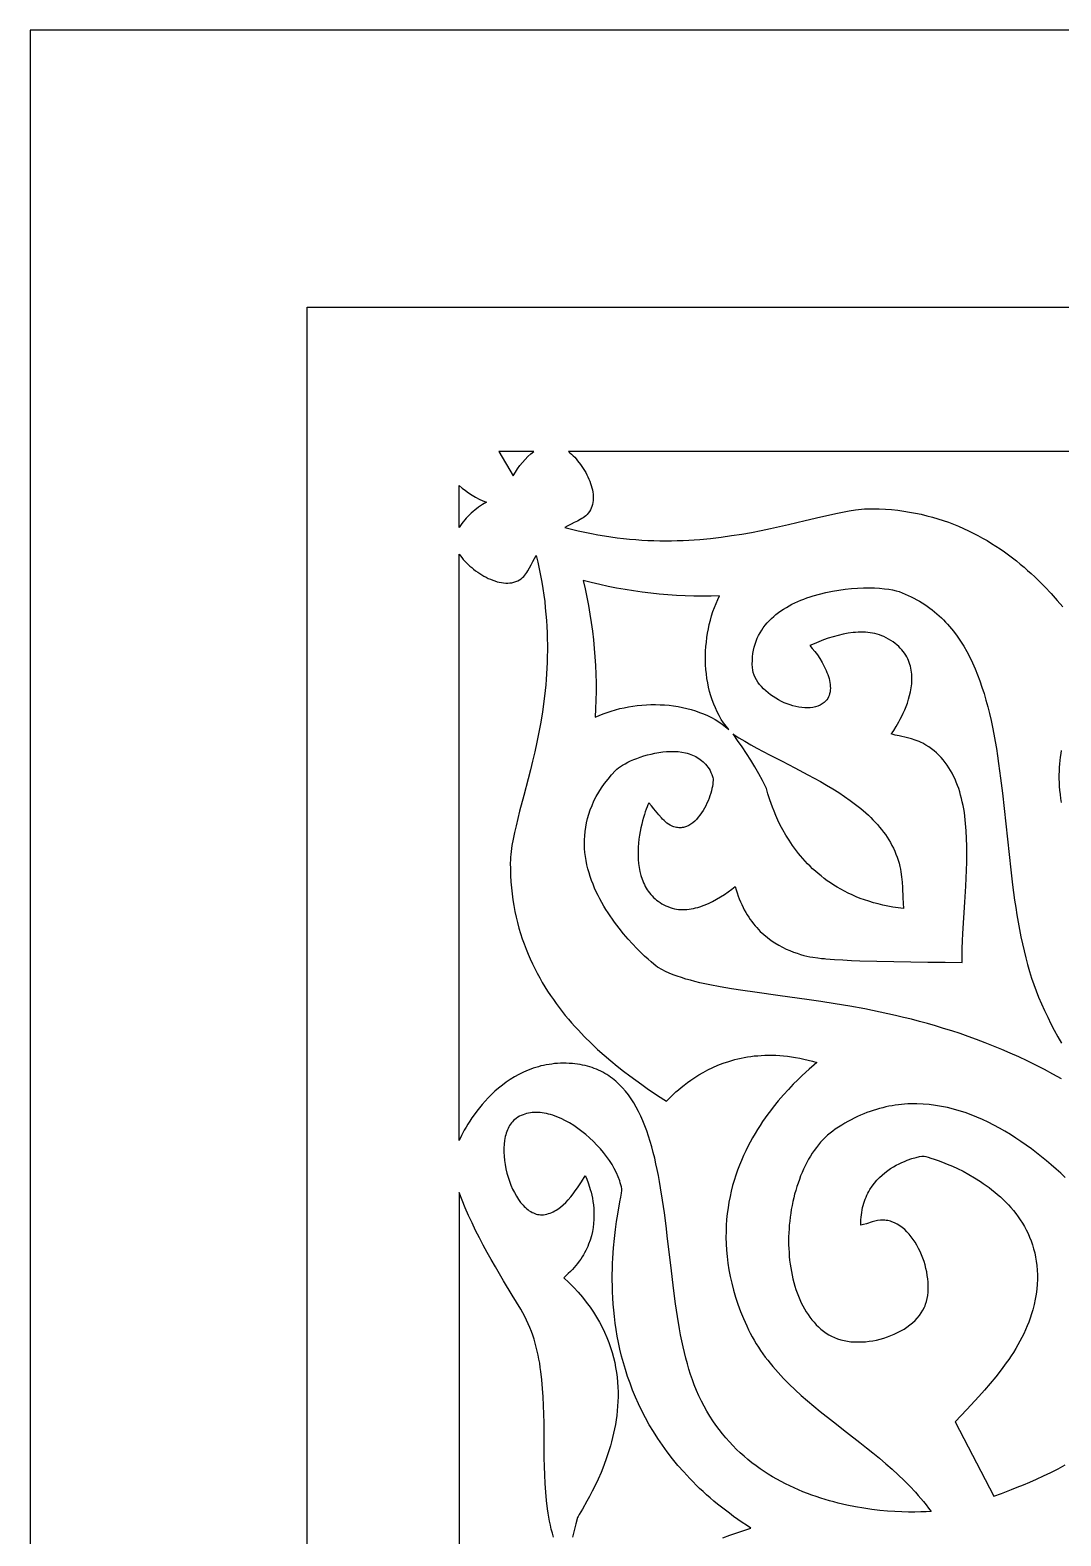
# Model space of a CAD drawing. Extents: x -500 to 500, y -300 to 300.
# Drawn here: x -500 to -388.4, y 137 to 300 of the extents above; entities that cross this region are included whole.
import ezdxf

# ---------------------------------------------------------------- set-up
doc = ezdxf.new("R2010")
doc.units = 0
doc.header["$MEASUREMENT"] = 0
doc.layers.add('IMPORT_-_120CM_SUR_70CM-1', color=18, linetype='CONTINUOUS')
doc.layers.add('LAYER_2', color=174, linetype='CONTINUOUS')

msp = doc.modelspace()

# ---------------------------------------------------------------- linework, layer by layer
at = {"layer": 'IMPORT_-_120CM_SUR_70CM-1'}
for points in [[(-500, -300), (500, -300), (500, 300), (-500, 300)], [(-445.46, 254.41), (-449.26, 254.41), (-447.7, 251.78), (-447.47, 252.15), (-447.24, 252.52), (-446.98, 252.87), (-446.71, 253.21), (-446.42, 253.53), (-446.11, 253.84), (-445.79, 254.13)], [(-453.55, 250.71), (-453.22, 250.43), (-452.88, 250.16), (-452.53, 249.91), (-452.16, 249.67), (-451.78, 249.45), (-451.39, 249.25), (-450.99, 249.07), (-450.59, 248.9), (-451.03, 248.65), (-451.45, 248.37), (-451.85, 248.06), (-452.05, 247.89), (-452.24, 247.73), (-452.42, 247.55), (-452.6, 247.37), (-452.78, 247.19), (-452.95, 247), (-453.11, 246.8), (-453.26, 246.6), (-453.41, 246.4), (-453.55, 246.19)], [(-453.55, 243.27), (-453.42, 243.09), (-453.27, 242.91), (-453.11, 242.72), (-452.95, 242.54), (-452.77, 242.36), (-452.59, 242.18), (-452.39, 242), (-452.19, 241.83), (-451.99, 241.66), (-451.77, 241.5), (-451.55, 241.34), (-451.33, 241.19), (-451.1, 241.05), (-450.87, 240.92), (-450.64, 240.79), (-450.4, 240.67), (-450.16, 240.57), (-449.92, 240.47), (-449.69, 240.39), (-449.45, 240.31), (-449.21, 240.25), (-448.97, 240.21), (-448.74, 240.18), (-448.51, 240.16), (-448.28, 240.16), (-448.06, 240.17), (-447.84, 240.2), (-447.63, 240.25), (-447.42, 240.32), (-447.22, 240.4), (-447.03, 240.51), (-446.85, 240.63), (-446.7, 240.75), (-446.57, 240.88), (-446.45, 241.02), (-446.33, 241.16), (-446.22, 241.32), (-446.12, 241.47), (-445.94, 241.8), (-445.76, 242.15), (-445.59, 242.49), (-445.41, 242.83), (-445.22, 243.15), (-445.04, 242.42), (-444.88, 241.7), (-444.74, 240.98), (-444.61, 240.27), (-444.5, 239.56), (-444.39, 238.86), (-444.3, 238.17), (-444.23, 237.48), (-444.16, 236.8), (-444.11, 236.12), (-444.07, 235.46), (-444.04, 234.79), (-444.02, 234.14), (-444.01, 233.49), (-444.01, 232.85), (-444.02, 232.21), (-444.04, 231.58), (-444.06, 230.96), (-444.1, 230.34), (-444.14, 229.73), (-444.19, 229.13), (-444.25, 228.53), (-444.39, 227.36), (-444.55, 226.22), (-444.73, 225.1), (-444.93, 224.01), (-445.15, 222.95), (-445.37, 221.91), (-445.6, 220.9), (-445.84, 219.93), (-446.09, 218.98), (-446.56, 217.17), (-447.01, 215.47), (-447.21, 214.67), (-447.4, 213.89), (-447.57, 213.15), (-447.72, 212.44), (-447.84, 211.76), (-447.93, 211.11), (-447.97, 210.79), (-447.99, 210.48), (-448.01, 210.19), (-448.02, 209.9), (-448.01, 209.2), (-447.99, 208.52), (-447.96, 207.84), (-447.9, 207.18), (-447.83, 206.53), (-447.75, 205.89), (-447.64, 205.25), (-447.53, 204.63), (-447.4, 204.02), (-447.25, 203.42), (-447.09, 202.83), (-446.92, 202.24), (-446.73, 201.67), (-446.53, 201.11), (-446.32, 200.55), (-446.1, 200.01), (-445.87, 199.48), (-445.63, 198.95), (-445.37, 198.44), (-445.11, 197.93), (-444.84, 197.43), (-444.56, 196.95), (-444.27, 196.47), (-443.98, 196), (-443.67, 195.54), (-443.36, 195.09), (-443.05, 194.65), (-442.73, 194.21), (-442.4, 193.79), (-442.07, 193.38), (-441.73, 192.97), (-441.39, 192.57), (-441.04, 192.18), (-440.69, 191.8), (-439.99, 191.07), (-439.28, 190.36), (-438.57, 189.69), (-437.86, 189.06), (-437.15, 188.45), (-436.45, 187.88), (-435.76, 187.34), (-435.09, 186.83), (-434.43, 186.35), (-433.8, 185.9), (-433.2, 185.48), (-432.08, 184.72), (-431.11, 184.08), (-430.97, 184.22), (-430.71, 184.49), (-430.33, 184.87), (-430.09, 185.09), (-429.83, 185.32), (-429.53, 185.57), (-429.2, 185.84), (-428.85, 186.11), (-428.47, 186.38), (-428.05, 186.66), (-427.61, 186.94), (-427.14, 187.21), (-426.64, 187.47), (-426.11, 187.73), (-425.55, 187.97), (-424.97, 188.2), (-424.35, 188.4), (-424.04, 188.5), (-423.71, 188.59), (-423.38, 188.67), (-423.04, 188.75), (-422.7, 188.82), (-422.34, 188.88), (-421.98, 188.93), (-421.62, 188.98), (-421.24, 189.01), (-420.86, 189.04), (-420.48, 189.06), (-420.08, 189.07), (-419.68, 189.07), (-419.28, 189.06), (-418.86, 189.03), (-418.44, 189), (-418.01, 188.95), (-417.58, 188.9), (-417.14, 188.83), (-416.69, 188.74), (-416.24, 188.65), (-415.78, 188.54), (-415.31, 188.42), (-414.83, 188.28), (-415.12, 188.03), (-415.67, 187.55), (-416.04, 187.22), (-416.45, 186.84), (-416.91, 186.41), (-417.4, 185.92), (-417.91, 185.37), (-418.46, 184.78), (-419.01, 184.13), (-419.58, 183.43), (-419.86, 183.06), (-420.14, 182.68), (-420.43, 182.29), (-420.71, 181.88), (-420.98, 181.46), (-421.26, 181.03), (-421.53, 180.59), (-421.79, 180.13), (-422.05, 179.67), (-422.3, 179.19), (-422.54, 178.7), (-422.77, 178.2), (-423, 177.68), (-423.21, 177.16), (-423.42, 176.62), (-423.61, 176.07), (-423.78, 175.52), (-423.95, 174.95), (-424.1, 174.36), (-424.23, 173.77), (-424.35, 173.17), (-424.45, 172.56), (-424.54, 171.93), (-424.6, 171.3), (-424.65, 170.65), (-424.67, 169.99), (-424.68, 169.33), (-424.66, 168.65), (-424.62, 167.96), (-424.56, 167.27), (-424.47, 166.56), (-424.35, 165.84), (-424.21, 165.12), (-424.05, 164.38), (-423.85, 163.63), (-423.63, 162.88), (-423.38, 162.11), (-423.09, 161.34), (-422.78, 160.56), (-422.43, 159.76), (-422.24, 159.36), (-422.05, 158.97), (-421.84, 158.59), (-421.62, 158.21), (-421.4, 157.83), (-421.17, 157.47), (-420.93, 157.11), (-420.68, 156.75), (-420.42, 156.4), (-420.16, 156.06), (-419.89, 155.72), (-419.61, 155.38), (-419.33, 155.05), (-419.04, 154.72), (-418.44, 154.08), (-417.82, 153.46), (-417.18, 152.85), (-416.52, 152.25), (-415.85, 151.66), (-415.17, 151.09), (-414.47, 150.51), (-413.05, 149.39), (-411.62, 148.27), (-410.18, 147.16), (-409.46, 146.59), (-408.76, 146.02), (-408.06, 145.45), (-407.37, 144.86), (-406.69, 144.27), (-406.03, 143.67), (-405.38, 143.05), (-404.76, 142.41), (-404.15, 141.76), (-403.86, 141.43), (-403.57, 141.1), (-403.29, 140.76), (-403.01, 140.41), (-402.74, 140.06), (-402.48, 139.7), (-403.01, 139.66), (-403.59, 139.64), (-404.22, 139.62), (-404.9, 139.62), (-405.62, 139.64), (-406.38, 139.67), (-407.18, 139.73), (-408.01, 139.81), (-408.87, 139.91), (-409.76, 140.04), (-410.66, 140.19), (-411.58, 140.38), (-412.52, 140.6), (-413, 140.72), (-413.47, 140.85), (-413.95, 140.99), (-414.42, 141.14), (-414.9, 141.3), (-415.38, 141.46), (-415.86, 141.64), (-416.34, 141.83), (-416.82, 142.03), (-417.29, 142.24), (-417.77, 142.46), (-418.24, 142.69), (-418.7, 142.93), (-419.17, 143.18), (-419.63, 143.45), (-420.09, 143.73), (-420.54, 144.02), (-420.98, 144.32), (-421.42, 144.64), (-421.86, 144.96), (-422.29, 145.31), (-422.71, 145.66), (-423.12, 146.03), (-423.53, 146.41), (-423.92, 146.81), (-424.31, 147.22), (-424.69, 147.65), (-425.06, 148.09), (-425.42, 148.55), (-425.77, 149.02), (-426.1, 149.51), (-426.43, 150.01), (-426.74, 150.53), (-427.04, 151.07), (-427.33, 151.62), (-427.6, 152.2), (-427.86, 152.78), (-428.1, 153.39), (-428.31, 153.94), (-428.5, 154.5), (-428.68, 155.08), (-428.85, 155.67), (-429.02, 156.28), (-429.17, 156.89), (-429.31, 157.52), (-429.45, 158.16), (-429.58, 158.81), (-429.7, 159.46), (-429.92, 160.8), (-430.13, 162.16), (-430.32, 163.55), (-430.66, 166.36), (-430.99, 169.19), (-431.16, 170.6), (-431.34, 171.99), (-431.54, 173.37), (-431.75, 174.72), (-431.86, 175.38), (-431.99, 176.03), (-432.11, 176.68), (-432.25, 177.32), (-432.39, 177.94), (-432.55, 178.55), (-432.71, 179.16), (-432.88, 179.74), (-433.06, 180.32), (-433.25, 180.88), (-433.46, 181.43), (-433.67, 181.96), (-433.9, 182.47), (-434.14, 182.97), (-434.39, 183.45), (-434.66, 183.91), (-434.94, 184.35), (-435.24, 184.77), (-435.55, 185.17), (-435.88, 185.55), (-436.23, 185.91), (-436.59, 186.24), (-436.78, 186.4), (-436.97, 186.55), (-437.17, 186.7), (-437.37, 186.84), (-437.58, 186.97), (-437.79, 187.1), (-438.01, 187.22), (-438.23, 187.33), (-438.46, 187.44), (-438.69, 187.54), (-438.93, 187.63), (-439.17, 187.72), (-439.42, 187.8), (-439.67, 187.87), (-439.93, 187.94), (-440.19, 188), (-440.46, 188.05), (-440.74, 188.09), (-441.02, 188.13), (-441.3, 188.16), (-441.64, 188.18), (-441.96, 188.19), (-442.29, 188.19), (-442.6, 188.19), (-442.92, 188.17), (-443.23, 188.15), (-443.53, 188.11), (-443.83, 188.07), (-444.13, 188.02), (-444.42, 187.96), (-444.7, 187.9), (-444.98, 187.82), (-445.26, 187.74), (-445.53, 187.66), (-445.8, 187.56), (-446.07, 187.46), (-446.58, 187.24), (-447.08, 186.99), (-447.55, 186.73), (-448.02, 186.44), (-448.46, 186.14), (-448.88, 185.83), (-449.29, 185.5), (-449.68, 185.16), (-450.05, 184.81), (-450.41, 184.45), (-450.74, 184.09), (-451.06, 183.72), (-451.36, 183.36), (-451.65, 183), (-451.92, 182.63), (-452.17, 182.28), (-452.4, 181.93), (-452.62, 181.59), (-452.81, 181.26), (-453, 180.95), (-453.31, 180.36), (-453.55, 179.85)]]:
    msp.add_lwpolyline(points, close=True, dxfattribs=at)
for points in [[(-380.34, 254.41), (-441.73, 254.41), (-441.56, 254.26), (-441.39, 254.11), (-441.22, 253.94), (-441.05, 253.77), (-440.89, 253.59), (-440.73, 253.39), (-440.42, 252.99), (-440.27, 252.78), (-440.13, 252.56), (-439.99, 252.34), (-439.86, 252.11), (-439.74, 251.89), (-439.62, 251.65), (-439.52, 251.42), (-439.42, 251.18), (-439.33, 250.95), (-439.26, 250.71), (-439.19, 250.47), (-439.13, 250.24), (-439.09, 250), (-439.06, 249.77), (-439.04, 249.54), (-439.04, 249.31), (-439.05, 249.09), (-439.08, 248.88), (-439.12, 248.66), (-439.18, 248.46), (-439.25, 248.26), (-439.35, 248.07), (-439.46, 247.89), (-439.59, 247.71), (-439.71, 247.58), (-439.84, 247.45), (-439.98, 247.33), (-440.12, 247.23), (-440.28, 247.13), (-440.44, 247.03), (-440.76, 246.86), (-441.1, 246.7), (-441.44, 246.54), (-441.78, 246.37), (-442.1, 246.19), (-441.38, 246), (-440.66, 245.83), (-439.94, 245.67), (-439.23, 245.52), (-438.53, 245.39), (-437.83, 245.27), (-437.14, 245.16), (-436.45, 245.07), (-435.78, 244.99), (-435.1, 244.92), (-434.43, 244.86), (-433.77, 244.82), (-433.12, 244.78), (-432.47, 244.76), (-431.83, 244.74), (-431.19, 244.74), (-430.56, 244.74), (-429.94, 244.75), (-429.32, 244.78), (-428.71, 244.8), (-428.11, 244.84), (-427.51, 244.89), (-426.34, 245), (-425.19, 245.13), (-424.07, 245.29), (-422.97, 245.46), (-421.9, 245.65), (-420.86, 245.85), (-419.85, 246.06), (-418.87, 246.28), (-417.91, 246.49), (-416.09, 246.93), (-414.39, 247.34), (-413.58, 247.52), (-412.8, 247.69), (-412.06, 247.85), (-411.34, 247.98), (-410.65, 248.08), (-410, 248.16), (-409.69, 248.18), (-409.38, 248.2), (-409.08, 248.21), (-408.79, 248.21), (-408.1, 248.19), (-407.41, 248.16), (-406.74, 248.11), (-406.08, 248.04), (-405.43, 247.95), (-404.79, 247.85), (-404.16, 247.73), (-403.54, 247.6), (-402.93, 247.45), (-402.33, 247.29), (-401.74, 247.12), (-401.17, 246.93), (-400.6, 246.74), (-400.04, 246.52), (-399.49, 246.3), (-398.95, 246.07), (-398.42, 245.82), (-397.91, 245.57), (-397.4, 245.3), (-396.9, 245.03), (-396.41, 244.75), (-395.93, 244.45), (-395.46, 244.15), (-394.99, 243.85), (-394.54, 243.53), (-394.1, 243.21), (-393.66, 242.89), (-393.24, 242.55), (-392.82, 242.22), (-392.41, 241.88), (-392.02, 241.53), (-391.63, 241.18), (-391.24, 240.82), (-390.87, 240.47), (-390.15, 239.75), (-389.47, 239.02), (-388.82, 238.29), (-388.2, 237.57)], [(-424.38, 224.31), (-424.66, 224.66), (-424.93, 225.03), (-425.18, 225.41), (-425.41, 225.81), (-425.63, 226.22), (-425.82, 226.64), (-426, 227.07), (-426.17, 227.51), (-426.31, 227.96), (-426.44, 228.43), (-426.56, 228.89), (-426.65, 229.37), (-426.73, 229.85), (-426.8, 230.33), (-426.84, 230.82), (-426.88, 231.31), (-426.89, 231.8), (-426.89, 232.29), (-426.88, 232.79), (-426.85, 233.28), (-426.8, 233.77), (-426.74, 234.26), (-426.67, 234.74), (-426.58, 235.22), (-426.48, 235.69), (-426.36, 236.16), (-426.23, 236.62), (-426.08, 237.07), (-425.92, 237.52), (-425.75, 237.95), (-425.56, 238.37), (-425.36, 238.78), (-426.29, 238.76), (-427.22, 238.75), (-428.15, 238.76), (-429.09, 238.79), (-430.02, 238.83), (-430.95, 238.89), (-431.89, 238.97), (-432.82, 239.07), (-433.75, 239.18), (-434.67, 239.31), (-435.59, 239.46), (-436.51, 239.62), (-437.43, 239.8), (-438.34, 240), (-439.25, 240.22), (-440.15, 240.45), (-439.93, 239.55), (-439.74, 238.64), (-439.56, 237.72), (-439.4, 236.8), (-439.26, 235.88), (-439.13, 234.95), (-439.02, 234.02), (-438.93, 233.09), (-438.86, 232.16), (-438.8, 231.23), (-438.77, 230.29), (-438.74, 229.36), (-438.74, 228.42), (-438.75, 227.49), (-438.78, 226.56), (-438.82, 225.63), (-438.41, 225.82), (-437.98, 226), (-437.55, 226.16), (-437.1, 226.31), (-436.64, 226.45), (-436.18, 226.57), (-435.71, 226.67), (-435.23, 226.77), (-434.75, 226.84), (-434.27, 226.91), (-433.78, 226.96), (-433.29, 226.99), (-432.79, 227.01), (-432.3, 227.01), (-431.81, 227), (-431.32, 226.97), (-430.83, 226.93), (-430.34, 226.87), (-429.86, 226.79), (-429.38, 226.7), (-428.91, 226.59), (-428.44, 226.47), (-427.99, 226.33), (-427.54, 226.17), (-427.1, 226), (-426.67, 225.81), (-426.25, 225.6), (-425.85, 225.38), (-425.46, 225.14), (-425.08, 224.88), (-424.72, 224.6), (-424.37, 224.31)], [(-388.35, 186.52), (-389.28, 187.03), (-390.21, 187.52), (-391.13, 188), (-392.06, 188.45), (-392.98, 188.88), (-393.9, 189.29), (-394.81, 189.69), (-395.73, 190.06), (-396.63, 190.42), (-397.54, 190.76), (-398.44, 191.09), (-399.33, 191.4), (-400.22, 191.69), (-401.11, 191.97), (-401.99, 192.23), (-402.87, 192.48), (-403.74, 192.72), (-404.6, 192.95), (-405.46, 193.16), (-406.31, 193.36), (-407.15, 193.55), (-407.99, 193.73), (-409.64, 194.07), (-411.26, 194.36), (-412.85, 194.63), (-414.4, 194.88), (-415.91, 195.1), (-418.82, 195.5), (-421.55, 195.87), (-422.85, 196.05), (-424.09, 196.25), (-425.29, 196.45), (-426.43, 196.67), (-426.97, 196.78), (-427.51, 196.91), (-428.03, 197.03), (-428.53, 197.17), (-429.02, 197.31), (-429.5, 197.46), (-429.95, 197.62), (-430.4, 197.78), (-430.82, 197.96), (-431.23, 198.14), (-431.63, 198.34), (-432, 198.55), (-432.1, 198.61), (-432.26, 198.74), (-432.49, 198.92), (-432.77, 199.16), (-433.1, 199.45), (-433.48, 199.79), (-433.89, 200.18), (-434.33, 200.62), (-434.79, 201.11), (-435.27, 201.63), (-435.75, 202.2), (-436.24, 202.81), (-436.73, 203.45), (-436.97, 203.79), (-437.21, 204.13), (-437.44, 204.48), (-437.67, 204.84), (-437.89, 205.21), (-438.11, 205.59), (-438.32, 205.97), (-438.52, 206.36), (-438.71, 206.75), (-438.89, 207.15), (-439.06, 207.56), (-439.22, 207.97), (-439.36, 208.39), (-439.5, 208.81), (-439.62, 209.24), (-439.72, 209.68), (-439.81, 210.12), (-439.88, 210.56), (-439.94, 211), (-439.98, 211.45), (-439.99, 211.91), (-439.99, 212.37), (-439.97, 212.82), (-439.93, 213.29), (-439.86, 213.75), (-439.77, 214.22), (-439.66, 214.69), (-439.52, 215.16), (-439.36, 215.63), (-439.17, 216.1), (-438.96, 216.58), (-438.71, 217.05), (-438.44, 217.52), (-438.14, 218), (-437.81, 218.47), (-437.44, 218.95), (-437.05, 219.42), (-436.62, 219.89), (-436.48, 220.03), (-436.3, 220.17), (-436.1, 220.31), (-435.86, 220.46), (-435.6, 220.61), (-435.31, 220.76), (-435, 220.91), (-434.66, 221.05), (-434.31, 221.19), (-433.95, 221.32), (-433.56, 221.45), (-433.17, 221.56), (-432.77, 221.66), (-432.36, 221.75), (-431.94, 221.83), (-431.52, 221.88), (-431.1, 221.92), (-430.68, 221.94), (-430.26, 221.94), (-429.85, 221.92), (-429.45, 221.87), (-429.05, 221.79), (-428.86, 221.74), (-428.67, 221.69), (-428.49, 221.62), (-428.3, 221.55), (-428.13, 221.48), (-427.95, 221.39), (-427.78, 221.3), (-427.62, 221.19), (-427.46, 221.08), (-427.31, 220.96), (-427.16, 220.83), (-427.02, 220.69), (-426.88, 220.55), (-426.75, 220.39), (-426.63, 220.22), (-426.51, 220.05), (-426.4, 219.86), (-426.3, 219.66), (-426.21, 219.45), (-426.13, 219.24), (-426.09, 219.11), (-426.07, 218.96), (-426.07, 218.79), (-426.08, 218.6), (-426.1, 218.39), (-426.14, 218.16), (-426.19, 217.92), (-426.25, 217.67), (-426.32, 217.41), (-426.41, 217.15), (-426.5, 216.88), (-426.61, 216.6), (-426.73, 216.33), (-426.86, 216.06), (-427, 215.79), (-427.15, 215.53), (-427.32, 215.28), (-427.49, 215.04), (-427.67, 214.81), (-427.86, 214.59), (-428.05, 214.39), (-428.26, 214.22), (-428.47, 214.06), (-428.7, 213.93), (-428.93, 213.82), (-429.04, 213.77), (-429.16, 213.74), (-429.28, 213.71), (-429.41, 213.69), (-429.53, 213.68), (-429.66, 213.67), (-429.78, 213.68), (-429.91, 213.69), (-430.04, 213.71), (-430.18, 213.74), (-430.31, 213.78), (-430.44, 213.83), (-430.58, 213.9), (-430.72, 213.97), (-430.9, 214.07), (-431.07, 214.19), (-431.23, 214.32), (-431.38, 214.46), (-431.53, 214.6), (-431.67, 214.75), (-431.95, 215.07), (-432.48, 215.73), (-432.75, 216.06), (-433.04, 216.37), (-433.12, 216.17), (-433.22, 215.95), (-433.32, 215.69), (-433.41, 215.41), (-433.51, 215.11), (-433.61, 214.78), (-433.71, 214.43), (-433.8, 214.06), (-433.88, 213.67), (-433.96, 213.28), (-434.03, 212.86), (-434.09, 212.44), (-434.13, 212.01), (-434.17, 211.58), (-434.19, 211.14), (-434.19, 210.7), (-434.17, 210.25), (-434.13, 209.82), (-434.08, 209.38), (-434, 208.95), (-433.89, 208.53), (-433.76, 208.12), (-433.69, 207.92), (-433.6, 207.72), (-433.51, 207.53), (-433.42, 207.34), (-433.31, 207.16), (-433.2, 206.97), (-433.08, 206.8), (-432.95, 206.63), (-432.82, 206.46), (-432.67, 206.3), (-432.52, 206.14), (-432.35, 206), (-432.18, 205.85), (-432, 205.72), (-431.81, 205.59), (-431.61, 205.46), (-431.4, 205.35), (-431.18, 205.24), (-430.95, 205.14), (-430.7, 205.05), (-430.49, 204.98), (-430.26, 204.92), (-430.04, 204.88), (-429.82, 204.85), (-429.59, 204.83), (-429.36, 204.82), (-429.13, 204.82), (-428.9, 204.84), (-428.67, 204.86), (-428.43, 204.9), (-428.2, 204.94), (-427.97, 205), (-427.73, 205.06), (-427.5, 205.13), (-427.04, 205.29), (-426.58, 205.48), (-426.13, 205.7), (-425.69, 205.94), (-425.26, 206.19), (-424.84, 206.46), (-424.44, 206.74), (-424.05, 207.03), (-423.68, 207.32), (-423.58, 206.97), (-423.47, 206.62), (-423.36, 206.29), (-423.24, 205.97), (-423.11, 205.66), (-422.97, 205.36), (-422.83, 205.06), (-422.69, 204.78), (-422.53, 204.51), (-422.38, 204.25), (-422.21, 204), (-422.05, 203.75), (-421.88, 203.52), (-421.7, 203.29), (-421.52, 203.08), (-421.34, 202.87), (-421.15, 202.67), (-420.96, 202.47), (-420.58, 202.11), (-420.18, 201.79), (-419.78, 201.49), (-419.37, 201.21), (-418.97, 200.97), (-418.56, 200.75), (-418.15, 200.55), (-417.75, 200.38), (-417.36, 200.22), (-416.98, 200.09), (-416.61, 199.97), (-416.25, 199.87), (-415.91, 199.79), (-415.58, 199.72), (-415.28, 199.67), (-414.74, 199.59), (-414.32, 199.54), (-414.01, 199.52), (-413.86, 199.51), (-412.94, 199.44), (-412.02, 199.38), (-411.1, 199.33), (-410.18, 199.29), (-408.34, 199.23), (-406.49, 199.19), (-402.81, 199.15), (-400.96, 199.12), (-399.12, 199.08), (-399.12, 199.84), (-399.1, 200.63), (-399.07, 201.43), (-399.03, 202.25), (-398.93, 203.92), (-398.81, 205.63), (-398.71, 207.36), (-398.66, 208.23), (-398.63, 209.1), (-398.6, 209.96), (-398.59, 210.82), (-398.6, 211.67), (-398.62, 212.51), (-398.66, 213.34), (-398.73, 214.15), (-398.82, 214.94), (-398.87, 215.34), (-398.94, 215.72), (-399.01, 216.1), (-399.09, 216.48), (-399.17, 216.85), (-399.27, 217.21), (-399.37, 217.57), (-399.48, 217.92), (-399.6, 218.27), (-399.74, 218.6), (-399.88, 218.93), (-400.03, 219.26), (-400.19, 219.57), (-400.36, 219.88), (-400.54, 220.17), (-400.74, 220.46), (-400.94, 220.74), (-401.16, 221.02), (-401.39, 221.28), (-401.63, 221.53), (-401.89, 221.77), (-402.15, 222), (-402.44, 222.22), (-402.73, 222.43), (-403.04, 222.63), (-403.36, 222.82), (-403.56, 222.92), (-403.76, 223.01), (-403.97, 223.1), (-404.18, 223.17), (-404.6, 223.3), (-405.04, 223.41), (-405.92, 223.61), (-406.36, 223.71), (-406.79, 223.83), (-406.69, 223.95), (-406.51, 224.22), (-406.25, 224.62), (-405.96, 225.13), (-405.8, 225.43), (-405.64, 225.74), (-405.48, 226.08), (-405.32, 226.43), (-405.17, 226.8), (-405.03, 227.18), (-404.9, 227.58), (-404.79, 227.99), (-404.69, 228.4), (-404.61, 228.82), (-404.56, 229.25), (-404.54, 229.67), (-404.54, 229.89), (-404.54, 230.1), (-404.55, 230.31), (-404.58, 230.53), (-404.61, 230.74), (-404.65, 230.95), (-404.7, 231.16), (-404.76, 231.36), (-404.83, 231.57), (-404.91, 231.77), (-405, 231.97), (-405.1, 232.17), (-405.22, 232.37), (-405.34, 232.56), (-405.48, 232.75), (-405.63, 232.93), (-405.8, 233.11), (-405.98, 233.29), (-406.17, 233.46), (-406.37, 233.63), (-406.59, 233.79), (-406.83, 233.95), (-407.08, 234.1), (-407.35, 234.25), (-407.58, 234.36), (-407.82, 234.46), (-408.06, 234.55), (-408.3, 234.63), (-408.55, 234.69), (-408.8, 234.74), (-409.06, 234.78), (-409.32, 234.81), (-409.58, 234.84), (-409.84, 234.85), (-410.11, 234.85), (-410.38, 234.84), (-410.64, 234.82), (-410.91, 234.8), (-411.45, 234.73), (-411.99, 234.63), (-412.53, 234.5), (-413.07, 234.35), (-413.6, 234.18), (-414.12, 234), (-414.63, 233.8), (-415.13, 233.6), (-415.61, 233.39), (-415.33, 233.09), (-415.05, 232.75), (-414.78, 232.38), (-414.51, 231.99), (-414.26, 231.57), (-414.03, 231.14), (-413.83, 230.7), (-413.74, 230.48), (-413.65, 230.26), (-413.58, 230.04), (-413.52, 229.82), (-413.47, 229.61), (-413.43, 229.39), (-413.4, 229.18), (-413.38, 228.97), (-413.37, 228.77), (-413.38, 228.57), (-413.41, 228.38), (-413.45, 228.19), (-413.5, 228.01), (-413.57, 227.84), (-413.66, 227.68), (-413.76, 227.53), (-413.89, 227.38), (-414.03, 227.25), (-414.14, 227.17), (-414.25, 227.09), (-414.36, 227.02), (-414.48, 226.96), (-414.73, 226.85), (-414.99, 226.76), (-415.27, 226.7), (-415.55, 226.67), (-415.85, 226.65), (-416.15, 226.65), (-416.46, 226.68), (-416.78, 226.73), (-417.1, 226.79), (-417.42, 226.87), (-417.74, 226.97), (-418.06, 227.08), (-418.37, 227.21), (-418.68, 227.36), (-418.99, 227.52), (-419.29, 227.69), (-419.58, 227.87), (-419.85, 228.07), (-420.12, 228.27), (-420.37, 228.49), (-420.61, 228.71), (-420.83, 228.95), (-421.03, 229.19), (-421.22, 229.43), (-421.38, 229.69), (-421.52, 229.94), (-421.63, 230.21), (-421.72, 230.47), (-421.78, 230.74), (-421.81, 231.01), (-421.83, 231.4), (-421.82, 231.79), (-421.8, 232.17), (-421.76, 232.53), (-421.7, 232.89), (-421.62, 233.23), (-421.53, 233.56), (-421.41, 233.88), (-421.29, 234.19), (-421.14, 234.49), (-420.99, 234.78), (-420.81, 235.06), (-420.63, 235.33), (-420.43, 235.6), (-420.22, 235.85), (-419.99, 236.09), (-419.76, 236.32), (-419.51, 236.54), (-419.26, 236.76), (-418.99, 236.96), (-418.72, 237.16), (-418.43, 237.35), (-418.14, 237.52), (-417.84, 237.69), (-417.53, 237.86), (-417.22, 238.01), (-416.9, 238.16), (-416.58, 238.3), (-416.25, 238.43), (-415.91, 238.55), (-415.57, 238.67), (-415.23, 238.77), (-414.54, 238.97), (-413.85, 239.14), (-413.15, 239.28), (-412.46, 239.4), (-411.77, 239.49), (-411.09, 239.56), (-410.43, 239.6), (-409.79, 239.63), (-409.18, 239.64), (-408.59, 239.63), (-408.04, 239.6), (-407.53, 239.55), (-407.05, 239.49), (-406.63, 239.42), (-406.26, 239.33), (-405.94, 239.23), (-405.6, 239.1), (-405.27, 238.96), (-404.95, 238.82), (-404.63, 238.67), (-404.33, 238.52), (-404.02, 238.36), (-403.73, 238.19), (-403.44, 238.01), (-403.16, 237.83), (-402.88, 237.65), (-402.61, 237.45), (-402.35, 237.25), (-402.1, 237.05), (-401.85, 236.84), (-401.6, 236.62), (-401.36, 236.4), (-401.13, 236.17), (-400.9, 235.94), (-400.68, 235.7), (-400.47, 235.46), (-400.05, 234.95), (-399.66, 234.43), (-399.29, 233.88), (-398.93, 233.32), (-398.6, 232.74), (-398.28, 232.14), (-397.99, 231.52), (-397.7, 230.89), (-397.44, 230.24), (-397.19, 229.57), (-396.96, 228.89), (-396.74, 228.2), (-396.53, 227.49), (-396.34, 226.77), (-396.15, 226.04), (-395.98, 225.3), (-395.82, 224.55), (-395.67, 223.79), (-395.53, 223.02), (-395.4, 222.24), (-395.27, 221.45), (-395.16, 220.65), (-394.94, 219.04), (-394.74, 217.41), (-394.38, 214.11), (-394.03, 210.79), (-393.85, 209.13), (-393.65, 207.49), (-393.43, 205.86), (-393.31, 205.05), (-393.18, 204.25), (-393.04, 203.46), (-392.9, 202.67), (-392.75, 201.89), (-392.59, 201.12), (-392.41, 200.36), (-392.23, 199.61), (-392.03, 198.87), (-391.82, 198.14), (-391.6, 197.42), (-391.36, 196.72), (-391.1, 196.03), (-390.83, 195.35), (-390.52, 194.62), (-390.19, 193.89), (-389.85, 193.17), (-389.5, 192.46), (-389.13, 191.76), (-388.75, 191.05), (-388.36, 190.36)], [(-423.89, 223.81), (-423.28, 223.42), (-422.64, 223.05), (-422, 222.67), (-421.34, 222.31), (-419.98, 221.58), (-418.6, 220.87), (-417.21, 220.15), (-415.82, 219.42), (-415.13, 219.04), (-414.45, 218.67), (-413.78, 218.28), (-413.12, 217.89), (-412.47, 217.48), (-411.84, 217.07), (-411.23, 216.64), (-410.64, 216.2), (-410.07, 215.75), (-409.52, 215.28), (-409.26, 215.03), (-409, 214.79), (-408.76, 214.54), (-408.51, 214.29), (-408.28, 214.03), (-408.05, 213.76), (-407.83, 213.49), (-407.62, 213.22), (-407.42, 212.94), (-407.23, 212.66), (-407.05, 212.37), (-406.87, 212.07), (-406.71, 211.77), (-406.55, 211.46), (-406.41, 211.15), (-406.27, 210.83), (-406.15, 210.5), (-406.04, 210.17), (-405.94, 209.83), (-405.85, 209.48), (-405.79, 209.2), (-405.74, 208.92), (-405.66, 208.36), (-405.61, 207.8), (-405.57, 207.23), (-405.53, 206.09), (-405.51, 205.52), (-405.47, 204.95), (-406.04, 205.02), (-406.6, 205.1), (-407.15, 205.2), (-407.68, 205.31), (-408.2, 205.44), (-408.71, 205.57), (-409.2, 205.72), (-409.67, 205.87), (-410.13, 206.04), (-410.58, 206.22), (-411.02, 206.41), (-411.44, 206.6), (-411.85, 206.81), (-412.25, 207.02), (-412.63, 207.25), (-413.01, 207.48), (-413.37, 207.71), (-413.72, 207.95), (-414.05, 208.2), (-414.38, 208.46), (-414.69, 208.72), (-415, 208.98), (-415.29, 209.25), (-415.57, 209.52), (-415.84, 209.79), (-416.11, 210.07), (-416.36, 210.35), (-416.6, 210.63), (-416.83, 210.91), (-417.05, 211.2), (-417.47, 211.76), (-417.85, 212.33), (-418.19, 212.89), (-418.51, 213.44), (-418.79, 213.97), (-419.05, 214.49), (-419.27, 214.99), (-419.47, 215.46), (-419.64, 215.91), (-419.8, 216.32), (-419.93, 216.7), (-420.13, 217.34), (-420.26, 217.78), (-420.3, 217.93), (-420.34, 218.01), (-420.72, 218.78), (-421.12, 219.53), (-421.54, 220.27), (-421.99, 221.01), (-422.45, 221.73), (-422.92, 222.44), (-423.41, 223.14), (-423.91, 223.84)], [(-388.38, 222.05), (-388.44, 221.7), (-388.5, 221.33), (-388.54, 220.96), (-388.58, 220.58), (-388.61, 220.19), (-388.62, 219.8), (-388.63, 219.4), (-388.63, 218.99), (-388.62, 218.58), (-388.59, 218.16), (-388.56, 217.73), (-388.51, 217.29), (-388.45, 216.85), (-388.38, 216.4)], [(-425.01, 136.84), (-424.25, 137.12), (-423.49, 137.38), (-422.73, 137.64), (-421.97, 137.88), (-422.46, 138.19), (-422.93, 138.51), (-423.4, 138.83), (-423.86, 139.16), (-424.3, 139.49), (-424.74, 139.82), (-425.17, 140.15), (-425.58, 140.48), (-425.99, 140.82), (-426.39, 141.16), (-426.78, 141.5), (-427.16, 141.85), (-427.53, 142.19), (-427.89, 142.54), (-428.24, 142.89), (-428.59, 143.25), (-429.25, 143.96), (-429.88, 144.68), (-430.47, 145.4), (-431.03, 146.13), (-431.56, 146.86), (-432.06, 147.6), (-432.53, 148.34), (-432.98, 149.08), (-433.39, 149.83), (-433.78, 150.57), (-434.13, 151.32), (-434.47, 152.07), (-434.78, 152.81), (-435.06, 153.56), (-435.32, 154.3), (-435.56, 155.04), (-435.77, 155.78), (-435.97, 156.51), (-436.15, 157.24), (-436.3, 157.96), (-436.44, 158.67), (-436.56, 159.38), (-436.66, 160.08), (-436.75, 160.78), (-436.82, 161.46), (-436.88, 162.14), (-436.92, 162.8), (-436.95, 163.45), (-436.97, 164.1), (-436.98, 164.73), (-436.98, 165.34), (-436.97, 165.95), (-436.95, 166.54), (-436.92, 167.11), (-436.84, 168.21), (-436.74, 169.24), (-436.63, 170.2), (-436.51, 171.08), (-436.38, 171.88), (-436.15, 173.2), (-436.06, 173.72), (-436, 174.13), (-435.96, 174.42), (-435.95, 174.53), (-435.96, 174.6), (-436, 174.82), (-436.05, 175.03), (-436.11, 175.25), (-436.18, 175.47), (-436.34, 175.91), (-436.53, 176.35), (-436.76, 176.79), (-437.01, 177.23), (-437.29, 177.67), (-437.59, 178.1), (-437.92, 178.52), (-438.27, 178.94), (-438.64, 179.34), (-439.03, 179.74), (-439.43, 180.11), (-439.84, 180.48), (-440.27, 180.82), (-440.71, 181.15), (-441.15, 181.45), (-441.6, 181.73), (-442.06, 181.98), (-442.52, 182.21), (-442.98, 182.4), (-443.43, 182.57), (-443.66, 182.64), (-443.89, 182.7), (-444.11, 182.75), (-444.34, 182.8), (-444.56, 182.83), (-444.78, 182.86), (-445, 182.87), (-445.22, 182.88), (-445.43, 182.88), (-445.64, 182.86), (-445.85, 182.84), (-446.05, 182.8), (-446.25, 182.75), (-446.45, 182.7), (-446.64, 182.63), (-446.83, 182.55), (-447.01, 182.45), (-447.19, 182.35), (-447.37, 182.23), (-447.54, 182.1), (-447.66, 181.99), (-447.78, 181.87), (-447.89, 181.74), (-448, 181.6), (-448.09, 181.46), (-448.18, 181.3), (-448.26, 181.14), (-448.34, 180.98), (-448.41, 180.8), (-448.47, 180.62), (-448.52, 180.44), (-448.57, 180.25), (-448.64, 179.85), (-448.69, 179.44), (-448.72, 179.01), (-448.72, 178.57), (-448.69, 178.13), (-448.65, 177.67), (-448.58, 177.22), (-448.49, 176.76), (-448.39, 176.31), (-448.26, 175.86), (-448.11, 175.42), (-447.95, 174.99), (-447.77, 174.58), (-447.57, 174.19), (-447.36, 173.81), (-447.14, 173.46), (-446.9, 173.13), (-446.64, 172.83), (-446.51, 172.7), (-446.38, 172.57), (-446.24, 172.45), (-446.1, 172.33), (-445.96, 172.23), (-445.81, 172.14), (-445.67, 172.06), (-445.52, 171.99), (-445.37, 171.93), (-445.21, 171.88), (-445.06, 171.84), (-444.9, 171.81), (-444.74, 171.8), (-444.58, 171.79), (-444.41, 171.8), (-444.25, 171.83), (-444.06, 171.87), (-443.89, 171.92), (-443.71, 171.98), (-443.54, 172.05), (-443.37, 172.12), (-443.21, 172.21), (-443.05, 172.3), (-442.89, 172.4), (-442.58, 172.62), (-442.29, 172.87), (-442.01, 173.14), (-441.74, 173.43), (-441.48, 173.73), (-441.23, 174.05), (-440.99, 174.37), (-440.76, 174.7), (-440.32, 175.37), (-439.91, 176.02), (-439.85, 175.89), (-439.74, 175.64), (-439.59, 175.27), (-439.44, 174.8), (-439.36, 174.53), (-439.28, 174.24), (-439.2, 173.92), (-439.13, 173.59), (-439.07, 173.24), (-439.02, 172.88), (-438.99, 172.49), (-438.96, 172.1), (-438.96, 171.69), (-438.97, 171.27), (-439, 170.85), (-439.05, 170.41), (-439.13, 169.97), (-439.24, 169.52), (-439.38, 169.06), (-439.54, 168.61), (-439.64, 168.38), (-439.74, 168.15), (-439.85, 167.92), (-439.98, 167.69), (-440.11, 167.46), (-440.25, 167.23), (-440.4, 167), (-440.56, 166.77), (-440.73, 166.54), (-440.91, 166.32), (-441.1, 166.09), (-441.3, 165.87), (-441.52, 165.65), (-441.74, 165.43), (-441.98, 165.21), (-442.23, 164.99), (-441.68, 164.47), (-441.16, 163.94), (-440.67, 163.41), (-440.22, 162.88), (-439.79, 162.34), (-439.39, 161.8), (-439.02, 161.26), (-438.68, 160.71), (-438.36, 160.17), (-438.07, 159.63), (-437.81, 159.08), (-437.57, 158.53), (-437.36, 157.99), (-437.16, 157.44), (-437, 156.9), (-436.85, 156.36), (-436.72, 155.82), (-436.62, 155.28), (-436.53, 154.74), (-436.46, 154.21), (-436.41, 153.68), (-436.38, 153.15), (-436.36, 152.63), (-436.36, 152.11), (-436.38, 151.59), (-436.41, 151.08), (-436.45, 150.58), (-436.5, 150.08), (-436.57, 149.59), (-436.65, 149.1), (-436.74, 148.63), (-436.84, 148.15), (-436.95, 147.69), (-437.06, 147.23), (-437.19, 146.79), (-437.32, 146.35), (-437.45, 145.92), (-437.6, 145.5), (-437.89, 144.68), (-438.2, 143.91), (-438.52, 143.19), (-438.84, 142.51), (-439.15, 141.89), (-439.45, 141.31), (-439.73, 140.8), (-440.22, 139.94), (-440.57, 139.35), (-440.68, 139.16), (-440.73, 139.05), (-440.94, 138.35), (-441.12, 137.63), (-441.28, 136.92)], [(-387.94, 175.84), (-388.44, 176.3), (-388.94, 176.75), (-389.46, 177.2), (-389.98, 177.64), (-390.52, 178.07), (-391.06, 178.5), (-391.61, 178.92), (-392.17, 179.33), (-392.74, 179.72), (-393.31, 180.1), (-393.89, 180.48), (-394.48, 180.83), (-395.08, 181.17), (-395.68, 181.5), (-396.29, 181.81), (-396.91, 182.09), (-397.53, 182.37), (-398.15, 182.62), (-398.78, 182.85), (-399.42, 183.05), (-400.06, 183.24), (-400.71, 183.4), (-401.36, 183.53), (-402.01, 183.64), (-402.67, 183.73), (-403.34, 183.78), (-404, 183.81), (-404.33, 183.81), (-404.67, 183.8), (-405, 183.79), (-405.34, 183.77), (-405.68, 183.74), (-406.01, 183.7), (-406.35, 183.65), (-406.69, 183.6), (-407.03, 183.54), (-407.37, 183.46), (-407.71, 183.38), (-408.05, 183.3), (-408.39, 183.2), (-408.73, 183.09), (-409.07, 182.97), (-409.41, 182.85), (-409.75, 182.71), (-410.1, 182.57), (-410.44, 182.42), (-410.78, 182.25), (-411.12, 182.08), (-411.47, 181.89), (-411.81, 181.7), (-412.15, 181.5), (-412.49, 181.28), (-412.84, 181.06), (-413.12, 180.85), (-413.4, 180.64), (-413.67, 180.41), (-413.93, 180.16), (-414.18, 179.91), (-414.43, 179.64), (-414.66, 179.36), (-414.89, 179.07), (-415.11, 178.77), (-415.33, 178.45), (-415.53, 178.13), (-415.73, 177.8), (-415.92, 177.45), (-416.1, 177.1), (-416.27, 176.74), (-416.43, 176.38), (-416.59, 176), (-416.73, 175.62), (-416.87, 175.23), (-417, 174.84), (-417.12, 174.44), (-417.24, 174.04), (-417.34, 173.63), (-417.43, 173.22), (-417.52, 172.8), (-417.6, 172.38), (-417.67, 171.96), (-417.72, 171.54), (-417.77, 171.11), (-417.82, 170.69), (-417.85, 170.26), (-417.87, 169.83), (-417.89, 169.4), (-417.89, 168.98), (-417.89, 168.55), (-417.87, 168.13), (-417.85, 167.71), (-417.82, 167.29), (-417.78, 166.87), (-417.73, 166.46), (-417.66, 166.05), (-417.59, 165.65), (-417.51, 165.25), (-417.43, 164.85), (-417.33, 164.46), (-417.22, 164.08), (-417.1, 163.71), (-416.97, 163.34), (-416.83, 162.98), (-416.68, 162.63), (-416.53, 162.28), (-416.36, 161.95), (-416.18, 161.62), (-415.99, 161.31), (-415.79, 161), (-415.59, 160.71), (-415.37, 160.43), (-415.14, 160.16), (-414.9, 159.9), (-414.65, 159.66), (-414.39, 159.42), (-414.12, 159.21), (-413.84, 159), (-413.55, 158.81), (-413.25, 158.65), (-412.93, 158.5), (-412.6, 158.37), (-412.25, 158.26), (-411.89, 158.18), (-411.52, 158.11), (-411.15, 158.06), (-410.76, 158.04), (-410.37, 158.03), (-409.98, 158.04), (-409.58, 158.06), (-409.18, 158.11), (-408.78, 158.17), (-408.38, 158.24), (-407.98, 158.34), (-407.59, 158.45), (-407.2, 158.58), (-406.82, 158.72), (-406.45, 158.87), (-406.09, 159.04), (-405.74, 159.23), (-405.4, 159.43), (-405.08, 159.64), (-404.77, 159.87), (-404.48, 160.11), (-404.21, 160.36), (-403.96, 160.62), (-403.73, 160.9), (-403.53, 161.19), (-403.35, 161.48), (-403.19, 161.79), (-403.12, 161.95), (-403.06, 162.11), (-402.97, 162.42), (-402.89, 162.74), (-402.84, 163.07), (-402.8, 163.42), (-402.78, 163.77), (-402.78, 164.13), (-402.79, 164.5), (-402.83, 164.87), (-402.88, 165.24), (-402.94, 165.62), (-403.03, 165.99), (-403.12, 166.37), (-403.23, 166.74), (-403.36, 167.1), (-403.5, 167.46), (-403.66, 167.82), (-403.82, 168.16), (-404.01, 168.49), (-404.2, 168.82), (-404.4, 169.12), (-404.62, 169.42), (-404.85, 169.69), (-405.09, 169.95), (-405.33, 170.19), (-405.59, 170.41), (-405.86, 170.6), (-406.14, 170.78), (-406.42, 170.92), (-406.72, 171.04), (-406.87, 171.09), (-407.02, 171.13), (-407.17, 171.16), (-407.33, 171.19), (-407.48, 171.21), (-407.64, 171.22), (-407.8, 171.22), (-407.95, 171.21), (-408.26, 171.17), (-408.56, 171.11), (-408.86, 171.02), (-409.46, 170.83), (-409.77, 170.74), (-410.07, 170.66), (-410.07, 170.95), (-410.06, 171.24), (-410.04, 171.52), (-410.01, 171.79), (-409.97, 172.06), (-409.93, 172.32), (-409.88, 172.57), (-409.82, 172.81), (-409.75, 173.05), (-409.68, 173.28), (-409.59, 173.5), (-409.51, 173.72), (-409.41, 173.93), (-409.31, 174.13), (-409.21, 174.33), (-409.1, 174.52), (-408.86, 174.88), (-408.61, 175.22), (-408.34, 175.54), (-408.06, 175.83), (-407.77, 176.1), (-407.47, 176.35), (-407.17, 176.58), (-406.86, 176.79), (-406.55, 176.99), (-406.24, 177.16), (-405.93, 177.32), (-405.63, 177.46), (-405.34, 177.58), (-405.06, 177.69), (-404.54, 177.87), (-404.08, 178), (-403.72, 178.09), (-403.46, 178.13), (-403.33, 178.14), (-403.23, 178.13), (-403.05, 178.09), (-402.8, 178.03), (-402.49, 177.94), (-402.12, 177.82), (-401.69, 177.67), (-401.22, 177.5), (-400.72, 177.29), (-400.17, 177.06), (-399.6, 176.79), (-399, 176.5), (-398.39, 176.17), (-397.76, 175.8), (-397.13, 175.4), (-396.82, 175.19), (-396.5, 174.97), (-396.19, 174.74), (-395.88, 174.5), (-395.57, 174.25), (-395.27, 174), (-394.97, 173.73), (-394.67, 173.45), (-394.39, 173.17), (-394.1, 172.87), (-393.83, 172.57), (-393.56, 172.25), (-393.3, 171.93), (-393.06, 171.59), (-392.82, 171.25), (-392.59, 170.89), (-392.37, 170.53), (-392.17, 170.15), (-391.98, 169.77), (-391.81, 169.37), (-391.64, 168.96), (-391.5, 168.55), (-391.37, 168.12), (-391.25, 167.68), (-391.16, 167.22), (-391.08, 166.76), (-391.02, 166.29), (-390.98, 165.8), (-390.97, 165.31), (-390.97, 164.8), (-390.99, 164.28), (-391.04, 163.75), (-391.11, 163.2), (-391.21, 162.65), (-391.33, 162.08), (-391.47, 161.5), (-391.6, 161.06), (-391.74, 160.62), (-391.89, 160.19), (-392.06, 159.76), (-392.24, 159.34), (-392.43, 158.93), (-392.64, 158.52), (-392.85, 158.11), (-393.07, 157.71), (-393.31, 157.31), (-393.55, 156.91), (-393.8, 156.52), (-394.06, 156.14), (-394.33, 155.76), (-394.89, 155), (-395.47, 154.26), (-396.07, 153.54), (-396.69, 152.82), (-397.32, 152.12), (-398.59, 150.73), (-399.87, 149.38), (-395.69, 141.34), (-394.86, 141.64), (-393.77, 142.06), (-393.15, 142.31), (-392.48, 142.58), (-391.78, 142.87), (-391.05, 143.2), (-390.29, 143.54), (-389.51, 143.91), (-388.73, 144.3), (-387.94, 144.72)], [(-443.35, 136.91), (-443.47, 137.34), (-443.58, 137.77), (-443.68, 138.2), (-443.77, 138.64), (-443.85, 139.08), (-443.93, 139.52), (-443.99, 139.97), (-444.1, 140.88), (-444.19, 141.79), (-444.25, 142.71), (-444.29, 143.64), (-444.32, 144.57), (-444.34, 145.51), (-444.36, 147.4), (-444.37, 149.28), (-444.39, 150.22), (-444.42, 151.16), (-444.46, 152.09), (-444.52, 153.01), (-444.6, 153.93), (-444.7, 154.84), (-444.77, 155.28), (-444.84, 155.73), (-444.92, 156.17), (-445.01, 156.61), (-445.1, 157.05), (-445.21, 157.48), (-445.32, 157.91), (-445.45, 158.34), (-445.59, 158.76), (-445.74, 159.17), (-445.9, 159.59), (-446.07, 159.99), (-446.25, 160.4), (-446.45, 160.79), (-446.66, 161.19), (-446.89, 161.57), (-447.81, 163.1), (-448.74, 164.63), (-449.64, 166.18), (-450.09, 166.95), (-450.52, 167.73), (-450.95, 168.52), (-451.36, 169.31), (-451.77, 170.11), (-452.16, 170.91), (-452.53, 171.72), (-452.89, 172.53), (-453.23, 173.36), (-453.55, 174.19), (-453.55, 48.56)]]:
    msp.add_lwpolyline(points, dxfattribs=at)
at = {"layer": 'LAYER_2'}
msp.add_lwpolyline([(-470, -202.65), (-470, 270), (-205.7, 270)], dxfattribs=at)

doc.saveas('drawing.dxf')
